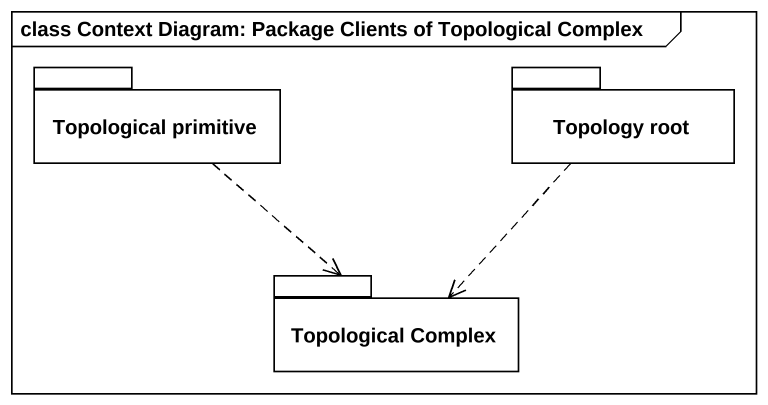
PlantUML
@startuml
mainframe class Context Diagram: Package Clients of Topological Complex
package "Topological primitive" as Topological_primitive {
}
package "Topology root" as Topology_root {
}
package "Topological Complex" as Topological_Complex {
}
Topological_primitive ..> Topological_Complex
Topology_root ..> Topological_Complex
@enduml
